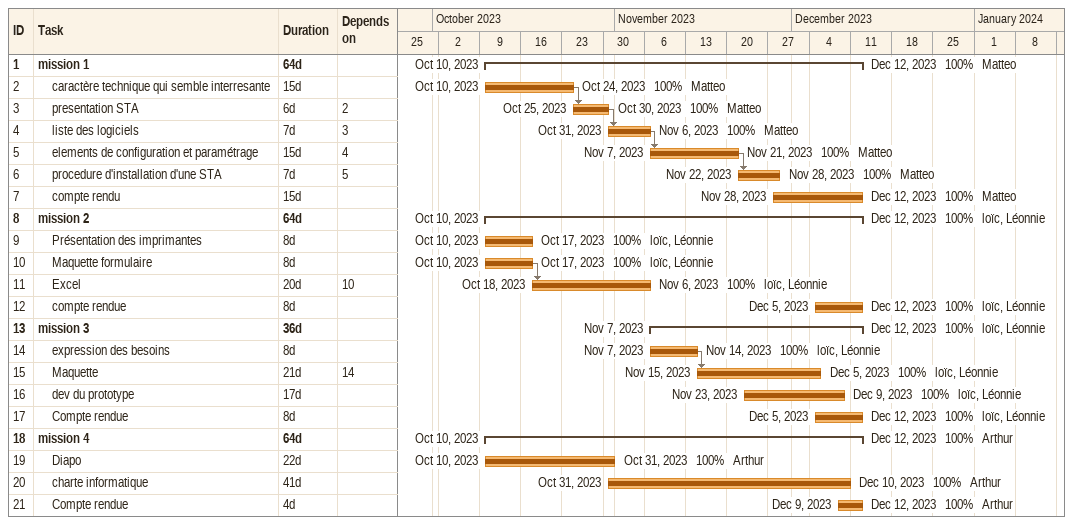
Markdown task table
| ID | Level | Task | Duration | Start | Finish | Predecessors | Resources | % complete |
|---|---|---|---|---|---|---|---|---|
| 1 | 1 | **mission 1** | 64d | 2023-10-10 | 2023-12-12 |  | Matteo | 100 |
| 2 | 2 | caractère technique qui semble interresante | 15d | 2023-10-10 | 2023-10-24 |  | Matteo | 100 |
| 3 | 2 | presentation STA | 6d | 2023-10-25 | 2023-10-30 | 2 | Matteo | 100 |
| 4 | 2 | liste des logiciels | 7d | 2023-10-31 | 2023-11-06 | 3 | Matteo | 100 |
| 5 | 2 | elements de configuration et paramétrage | 15d | 2023-11-07 | 2023-11-21 | 4 | Matteo | 100 |
| 6 | 2 | procedure d'installation d'une STA | 7d | 2023-11-22 | 2023-11-28 | 5 | Matteo | 100 |
| 7 | 2 | compte rendu | 15d | 2023-11-28 | 2023-12-12 |  | Matteo | 100 |
| 8 | 1 | **mission 2** | 64d | 2023-10-10 | 2023-12-12 |  | loïc, Léonnie | 100 |
| 9 | 2 | Présentation des imprimantes | 8d | 2023-10-10 | 2023-10-17 |  | loïc, Léonnie | 100 |
| 10 | 2 | Maquette formulaire | 8d | 2023-10-10 | 2023-10-17 |  | loïc, Léonnie | 100 |
| 11 | 2 | Excel | 20d | 2023-10-18 | 2023-11-06 | 10 | loïc, Léonnie | 100 |
| 12 | 2 | compte rendue | 8d | 2023-12-05 | 2023-12-12 |  | loïc, Léonnie | 100 |
| 13 | 1 | **mission 3** | 36d | 2023-11-07 | 2023-12-12 |  | loïc, Léonnie | 100 |
| 14 | 2 | expression des besoins | 8d | 2023-11-07 | 2023-11-14 |  | loïc, Léonnie | 100 |
| 15 | 2 | Maquette | 21d | 2023-11-15 | 2023-12-05 | 14 | loïc, Léonnie | 100 |
| 16 | 2 | dev du prototype | 17d | 2023-11-23 | 2023-12-09 |  | loïc, Léonnie | 100 |
| 17 | 2 | Compte rendue | 8d | 2023-12-05 | 2023-12-12 |  | loïc, Léonnie | 100 |
| 18 | 1 | **mission 4** | 64d | 2023-10-10 | 2023-12-12 |  | Arthur | 100 |
| 19 | 2 | Diapo | 22d | 2023-10-10 | 2023-10-31 |  | Arthur | 100 |
| 20 | 2 | charte informatique | 41d | 2023-10-31 | 2023-12-10 |  | Arthur | 100 |
| 21 | 2 | Compte rendue | 4d | 2023-12-09 | 2023-12-12 |  | Arthur | 100 |
